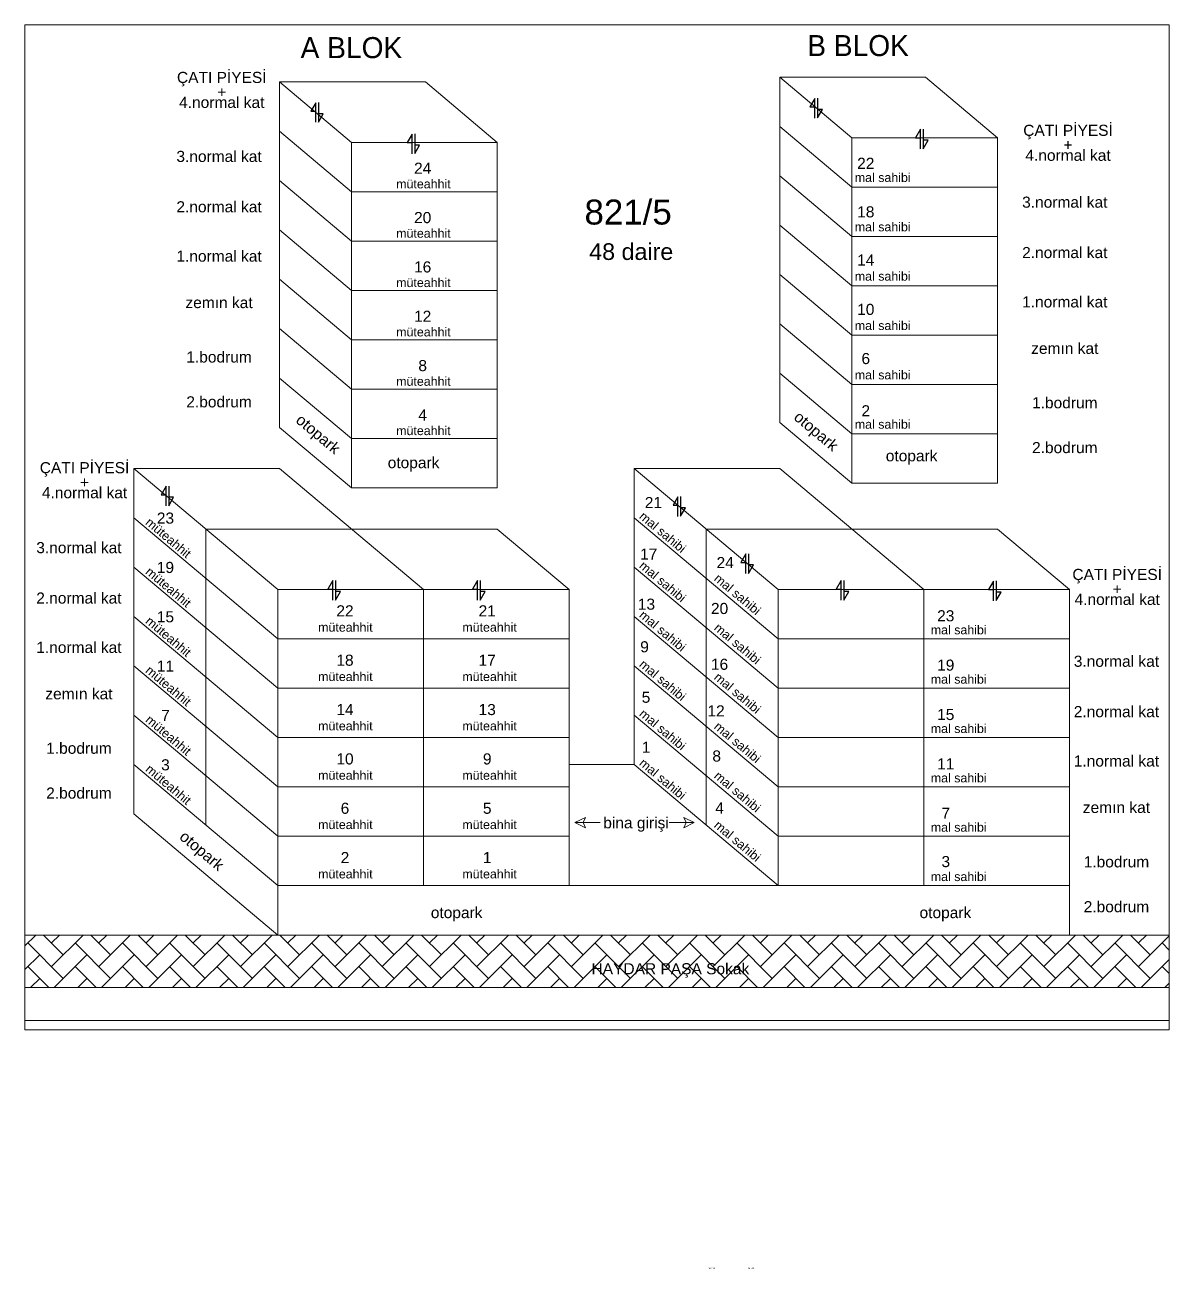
# Model space of a CAD drawing. Header units: centimetres. Extents: x 562865 to 1310255, y -148070 to 32737.
# Drawn here: x 617680 to 624638, y 25174 to 32737 of the extents above; entities that cross this region are included whole.
import ezdxf
from ezdxf.enums import TextEntityAlignment as Align

# ---------------------------------------------------------------- set-up
doc = ezdxf.new("R2010")
doc.units = ezdxf.units.CM
doc.header["$LTSCALE"] = 2.5
for name, color, linetype, lineweight in [('iç ölçü', 106, 'Continuous', 18), ('KITLE', 18, 'Continuous', 0), ('OLÇÜ', 40, 'Continuous', 18), ('Z_YOL_ADI', 7, 'Continuous', 0)]:
    doc.layers.add(name, color=color, linetype=linetype, lineweight=lineweight)
for name, color, linetype in [('Oda', 7, 'Continuous'), ('penc-yazi', 7, 'Continuous'), ('tarama', 173, 'Continuous')]:
    doc.layers.add(name, color=color, linetype=linetype)
doc.styles.add('MAHALADI', font='arial.ttf')
doc.styles.add('PINAR', font='comic.ttf')

msp = doc.modelspace()

# ---------------------------------------------------------------- hatches: boundary and pattern name
at = {"layer": 'tarama'}
h = msp.add_hatch(dxfattribs=at)
h.set_pattern_fill('AR-HBONE,_O', color=256)
h.set_pattern_definition([(45, (0, 0), (1e-14, 143.684098), [304.8, -101.6]), (135, (71.84, 71.84), (1e-14, 143.684098), [304.8, -101.6])])
h.paths.add_polyline_path([(624637.8, 27204.7), (617679.8, 27204.7), (617679.8, 26885.5), (624637.8, 26885.5)])
h.paths.add_polyline_path([(621103.7, 26925.1), (622106.6, 26925.1), (622106.6, 27056.5), (621103.7, 27056.5)], flags=24)

# ---------------------------------------------------------------- linework, layer by layer
at = {"layer": 'iç ölçü'}
for p, q in [((621024.3, 27887.8), (621088.6, 27919.5)), ((621088.6, 27919.5), (621073.7, 27887.8)), ((621750.5, 27887.8), (621686.3, 27919.5)), ((621686.3, 27919.5), (621701.2, 27887.8)), ((621177.1, 27887.8), (621024.3, 27887.8)), ((621024.3, 27887.8), (621088.6, 27856.2)), ((621088.6, 27856.2), (621073.7, 27887.8)), ((621597.8, 27887.8), (621750.5, 27887.8)), ((621750.5, 27887.8), (621686.3, 27856.2)), ((621686.3, 27856.2), (621701.2, 27887.8))]:
    msp.add_line(p, q, dxfattribs=at)
at = {"layer": 'KITLE', "color": 2}
for p, q in [((619229.1, 32390.7), (619229.1, 30290.7)), ((619666.7, 32022.6), (619229.1, 32390.7)), ((619229.1, 32390.7), (620115.1, 32390.7)), ((620552.7, 32022.6), (620115.1, 32390.7)), ((622270.8, 32419.7), (622270.8, 30319.7)), ((622708.4, 32051.6), (622270.8, 32419.7)), ((622270.8, 32419.7), (623156.8, 32419.7)), ((623594.3, 32051.6), (623156.8, 32419.7)), ((619666.7, 31722.6), (619229.1, 32090.7)), ((622708.4, 31751.6), (622270.8, 32119.7)), ((619666.7, 29922.6), (619666.7, 32022.6)), ((619666.7, 32022.6), (620552.7, 32022.6)), ((620552.7, 32022.6), (620552.7, 29922.6)), ((622708.4, 29951.6), (622708.4, 32051.6)), ((622708.4, 32051.6), (623594.3, 32051.6)), ((623594.3, 32051.6), (623594.3, 29951.6)), ((619666.7, 31422.6), (619229.1, 31790.7)), ((622708.4, 31451.6), (622270.8, 31819.7)), ((619666.7, 31722.6), (620552.7, 31722.6)), ((622708.4, 31751.6), (623594.3, 31751.6)), ((619666.7, 31122.6), (619229.1, 31490.7)), ((622708.4, 31151.6), (622270.8, 31519.7)), ((619666.7, 31422.6), (620552.7, 31422.6)), ((622708.4, 31451.6), (623594.3, 31451.6)), ((619666.7, 30822.6), (619229.1, 31190.7)), ((622708.4, 30851.6), (622270.8, 31219.7)), ((619666.7, 31122.6), (620552.7, 31122.6)), ((622708.4, 31151.6), (623594.3, 31151.6)), ((619666.7, 30522.6), (619229.1, 30890.7)), ((622708.4, 30551.6), (622270.8, 30919.7)), ((619666.7, 30822.6), (620552.7, 30822.6)), ((622708.4, 30851.6), (623594.3, 30851.6)), ((619666.7, 30222.6), (619229.1, 30590.7)), ((622708.4, 30251.6), (622270.8, 30619.7)), ((619666.7, 30522.6), (620552.7, 30522.6)), ((622708.4, 30551.6), (623594.3, 30551.6)), ((619666.7, 29922.6), (619229.1, 30290.7)), ((622708.4, 29951.6), (622270.8, 30319.7)), ((619666.7, 30222.6), (620552.7, 30222.6)), ((622708.4, 30251.6), (623594.3, 30251.6)), ((619218.4, 29304.7), (618343.2, 30040.8)), ((618343.2, 30040.8), (619229.1, 30040.8)), ((618343.2, 30040.8), (618343.2, 27940.8)), ((620104.3, 29304.7), (619229.1, 30040.8)), ((622260, 29304.7), (621384.9, 30040.8)), ((621384.9, 30040.8), (622270.8, 30040.8)), ((621384.9, 30040.8), (621384.9, 28240.8)), ((623146, 29304.7), (622270.8, 30040.8)), ((619666.7, 29922.6), (620552.7, 29922.6)), ((622708.4, 29951.6), (623594.3, 29951.6)), ((619218.4, 29004.7), (618343.2, 29740.8)), ((622260, 29004.7), (621384.9, 29740.8)), ((618780.8, 29672.8), (618780.8, 27872.8)), ((618780.8, 29672.8), (620552.7, 29672.8)), ((620990.2, 29304.7), (620552.7, 29672.8)), ((621822.5, 29672.8), (621822.5, 27872.8)), ((621822.5, 29672.8), (623594.3, 29672.8)), ((624031.9, 29304.7), (623594.3, 29672.8)), ((619218.4, 28704.7), (618343.2, 29440.8)), ((622260, 28704.7), (621384.9, 29440.8)), ((619218.4, 29304.7), (620990.2, 29304.7)), ((619218.4, 27204.7), (619218.4, 29304.7)), ((620104.3, 29304.7), (620104.3, 27504.7)), ((620990.2, 29304.7), (620990.2, 27504.7)), ((622260, 29304.7), (624031.9, 29304.7)), ((622260, 27504.7), (622260, 29304.7)), ((623146, 29304.7), (623146, 27504.7)), ((624031.9, 29304.7), (624031.9, 27204.7)), ((619218.4, 28404.7), (618343.2, 29140.8)), ((622260, 28404.7), (621384.9, 29140.8)), ((619218.4, 29004.7), (620990.2, 29004.7)), ((622260, 29004.7), (624031.9, 29004.7)), ((619218.4, 28104.7), (618343.2, 28840.8)), ((622260, 28104.7), (621384.9, 28840.8)), ((619218.4, 28704.7), (620990.2, 28704.7)), ((622260, 28704.7), (624031.9, 28704.7)), ((619218.4, 27804.7), (618343.2, 28540.8)), ((622260, 27804.7), (621384.9, 28540.8)), ((619218.4, 28404.7), (620990.2, 28404.7)), ((622260, 28404.7), (624031.9, 28404.7)), ((619218.4, 27504.7), (618343.2, 28240.8)), ((621384.9, 28240.8), (620990.2, 28240.8)), ((622260, 27504.7), (621384.9, 28240.8)), ((619218.4, 28104.7), (620990.2, 28104.7)), ((622260, 28104.7), (624031.9, 28104.7)), ((619218.4, 27204.7), (618343.2, 27940.8)), ((619218.4, 27804.7), (620990.2, 27804.7)), ((622260, 27804.7), (624031.9, 27804.7)), ((619218.4, 27504.7), (624031.9, 27504.7)), ((622260, 27504.7), (624031.9, 27504.7)), ((617679.8, 27204.7), (624637.8, 27204.7)), ((617679.8, 26885.5), (624637.8, 26885.5)), ((617679.8, 26684), (624637.8, 26684))]:
    msp.add_line(p, q, dxfattribs=at)
at = {"layer": 'Oda'}
for p, q in [((619448.1, 32264.4), (619418.1, 32213.2)), ((619448.1, 32145), (619448.1, 32264.4)), ((619464.3, 32265.7), (619464.3, 32146.3)), ((622483.7, 32290.6), (622453.8, 32239.4)), ((622453.8, 32239.4), (622483.7, 32239.4)), ((622483.7, 32171.2), (622483.7, 32290.6)), ((622499.9, 32291.9), (622499.9, 32172.5)), ((622499.9, 32172.5), (622529.8, 32223.7)), ((622529.8, 32223.7), (622499.9, 32223.7)), ((619418.1, 32213.2), (619448.1, 32213.2)), ((619464.3, 32146.3), (619494.2, 32197.5)), ((619494.2, 32197.5), (619464.3, 32197.5)), ((620034.2, 32073.7), (620004.3, 32022.5)), ((620034.2, 31954.3), (620034.2, 32073.7)), ((620050.4, 32075), (620050.4, 31955.6)), ((623125.7, 32102.6), (623095.8, 32051.4)), ((623125.7, 31983.2), (623125.7, 32102.6)), ((623141.9, 32103.9), (623141.9, 31984.5)), ((620004.3, 32022.5), (620034.2, 32022.5)), ((620050.4, 31955.6), (620080.3, 32006.8)), ((620080.3, 32006.8), (620050.4, 32006.8)), ((623095.8, 32051.4), (623125.7, 32051.4)), ((623141.9, 31984.5), (623171.8, 32035.7)), ((623171.8, 32035.7), (623141.9, 32035.7)), ((618538.1, 29932.6), (618508.1, 29881.4)), ((618508.1, 29881.4), (618538.1, 29881.4)), ((618538.1, 29813.2), (618538.1, 29932.6)), ((618554.3, 29933.8), (618554.3, 29814.5)), ((618554.3, 29814.5), (618584.2, 29865.6)), ((618584.2, 29865.6), (618554.3, 29865.6)), ((621650.9, 29868.1), (621621, 29816.9)), ((621621, 29816.9), (621650.9, 29816.9)), ((621650.9, 29748.7), (621650.9, 29868.1)), ((621667.1, 29869.4), (621667.1, 29750)), ((621667.1, 29750), (621697.1, 29801.2)), ((621697.1, 29801.2), (621667.1, 29801.2)), ((622063.6, 29520.9), (622033.7, 29469.7)), ((622063.6, 29401.5), (622063.6, 29520.9)), ((622079.8, 29522.2), (622079.8, 29402.8)), ((622033.7, 29469.7), (622063.6, 29469.7)), ((622079.8, 29402.8), (622109.8, 29454)), ((622109.8, 29454), (622079.8, 29454)), ((619552.8, 29358.9), (619522.9, 29307.7)), ((619552.8, 29239.5), (619552.8, 29358.9)), ((619569, 29360.2), (619569, 29240.8)), ((620432.7, 29358.9), (620402.7, 29307.7)), ((620432.7, 29239.5), (620432.7, 29358.9)), ((620448.9, 29360.2), (620448.9, 29240.8)), ((622643.9, 29358.9), (622614, 29307.7)), ((622643.9, 29239.5), (622643.9, 29358.9)), ((622660.1, 29360.2), (622660.1, 29240.8)), ((623569.9, 29355.7), (623539.9, 29304.5)), ((623569.9, 29236.3), (623569.9, 29355.7)), ((623586.1, 29357), (623586.1, 29237.6)), ((619522.9, 29307.7), (619552.8, 29307.7)), ((619569, 29240.8), (619599, 29292)), ((619599, 29292), (619569, 29292)), ((620402.7, 29307.7), (620432.7, 29307.7)), ((620448.9, 29240.8), (620478.8, 29292)), ((620478.8, 29292), (620448.9, 29292)), ((622614, 29307.7), (622643.9, 29307.7)), ((622660.1, 29240.8), (622690.1, 29292)), ((622690.1, 29292), (622660.1, 29292)), ((623539.9, 29304.5), (623569.9, 29304.5)), ((623586.1, 29237.6), (623616, 29288.8)), ((623616, 29288.8), (623586.1, 29288.8))]:
    msp.add_line(p, q, dxfattribs=at)
at = {"layer": 'OLÇÜ'}
msp.add_lwpolyline([(624637.8, 32737.4), (617679.8, 32737.4), (617679.8, 26628), (624637.8, 26628)], close=True, dxfattribs=at)

# ---------------------------------------------------------------- texts
at = {"layer": 'Oda', "style": 'MAHALADI'}
for s, height, p in [('ÇATI PİYESİ', 67.5, (618877.1, 32384.4)), ('4.normal kat', 67.5, (618877.1, 32232.7)), ('+', 67.5, (618877.1, 32295.9)), ('ÇATI PİYESİ', 67.5, (624023.1, 32062.7)), ('+', 67.5, (624023.1, 31974.2)), ('3.normal kat', 67.5, (618860.6, 31904.2)), ('22', 67.5, (622793.2, 31862.1)), ('4.normal kat', 67.5, (624023.1, 31911)), ('24', 67.5, (620098.7, 31832.3)), ('müteahhit', 54, (620103.4, 31743.6)), ('mal sahibi', 54, (622896.2, 31782.5)), ('3.normal kat', 67.5, (624003.3, 31626)), ('2.normal kat', 67.5, (618860.6, 31597.9)), ('821/5', 151.88, (621348, 31523.7)), ('18', 67.5, (622793.2, 31567.2)), ('20', 67.5, (620098.7, 31532.3)), ('müteahhit', 54, (620103.4, 31443.6)), ('mal sahibi', 54, (622896.2, 31482.5)), ('48 daire', 101.25, (621367, 31308.4)), ('2.normal kat', 67.5, (624003.3, 31319.7)), ('1.normal kat', 67.5, (618860.6, 31297.9)), ('14', 67.5, (622793.2, 31274.2)), ('16', 67.5, (620098.7, 31232.3)), ('mal sahibi', 54, (622896.2, 31182.5)), ('müteahhit', 54, (620103.4, 31143.6)), ('1.normal kat', 67.5, (624003.3, 31019.7)), ('zemın kat', 67.5, (618860.6, 31015.7)), ('10', 67.5, (622793.2, 30974.2)), ('12', 67.5, (620098.7, 30932.3)), ('mal sahibi', 54, (622896.2, 30882.5)), ('müteahhit', 54, (620103.4, 30843.6)), ('zemın kat', 67.5, (624003.3, 30737.4)), ('1.bodrum', 67.5, (618860.6, 30684.8)), ('6', 67.5, (622793.2, 30675.3)), ('8', 67.5, (620098.7, 30632.3)), ('mal sahibi', 54, (622896.2, 30582.5)), ('müteahhit', 54, (620103.4, 30543.6)), ('2.bodrum', 67.5, (618860.6, 30412.2)), ('2', 67.5, (622793.2, 30357.7)), ('1.bodrum', 67.5, (624003.3, 30406.6)), ('4', 67.5, (620098.7, 30332.3)), ('mal sahibi', 54, (622896.2, 30282.5)), ('müteahhit', 54, (620103.4, 30243.6)), ('2.bodrum', 67.5, (624003.3, 30134)), ('otopark', 67.5, (620043.3, 30042.6)), ('otopark', 67.5, (623072, 30084.1)), ('ÇATI PİYESİ', 67.5, (618042.7, 30011.8)), ('+', 67.5, (618042.7, 29923.3)), ('4.normal kat', 67.5, (618042.7, 29860.1)), ('21', 67.5, (621501.7, 29799.9)), ('23', 67.5, (618534.6, 29705.5)), ('3.normal kat', 67.5, (618008.5, 29525.8)), ('17', 67.5, (621473.1, 29486.4)), ('24', 67.5, (621938.3, 29434.9)), ('19', 67.5, (618534.6, 29405.5)), ('ÇATI PİYESİ', 67.5, (624322, 29362.9)), ('2.normal kat', 67.5, (618008.5, 29219.5)), ('4.normal kat', 67.5, (624322, 29211.2)), ('+', 67.5, (624322, 29274.4)), ('22', 67.5, (619626.3, 29141.5)), ('21', 67.5, (620491.2, 29141.5)), ('13', 67.5, (621459.4, 29182.2)), ('20', 67.5, (621904.1, 29155.9)), ('15', 67.5, (618534.6, 29105.5)), ('23', 67.5, (623279.5, 29111.5)), ('müteahhit', 54, (619628.8, 29048.7)), ('müteahhit', 54, (620505.6, 29048.7)), ('mal sahibi', 54, (623358.3, 29032.6)), ('1.normal kat', 67.5, (618008.5, 28919.5)), ('9', 67.5, (621447.9, 28923)), ('18', 67.5, (619626.3, 28841.5)), ('17', 67.5, (620491.2, 28841.5)), ('3.normal kat', 67.5, (624317.4, 28835.1)), ('11', 67.5, (618534.6, 28805.5)), ('16', 67.5, (621904.1, 28816.7)), ('19', 67.5, (623279.5, 28811.5)), ('müteahhit', 54, (619628.8, 28748.7)), ('müteahhit', 54, (620505.6, 28748.7)), ('mal sahibi', 54, (623358.3, 28732.6)), ('zemın kat', 67.5, (618008.5, 28637.3)), ('5', 67.5, (621456.9, 28616.5)), ('14', 67.5, (619626.3, 28541.5)), ('13', 67.5, (620491.2, 28541.5)), ('12', 67.5, (621882.7, 28533.3)), ('2.normal kat', 67.5, (624317.4, 28528.9)), ('7', 67.5, (618534.6, 28505.5)), ('15', 67.5, (623279.5, 28511.5)), ('müteahhit', 54, (619628.8, 28448.7)), ('müteahhit', 54, (620505.6, 28448.7)), ('mal sahibi', 54, (623358.3, 28432.6)), ('1.bodrum', 67.5, (618008.5, 28306.4)), ('1', 67.5, (621456.9, 28312.4)), ('10', 67.5, (619626.3, 28241.5)), ('9', 67.5, (620491.2, 28241.5)), ('8', 67.5, (621886.5, 28259.1)), ('1.normal kat', 67.5, (624317.4, 28228.9)), ('3', 67.5, (618534.6, 28205.5)), ('11', 67.5, (623279.5, 28211.5)), ('müteahhit', 54, (619628.8, 28148.7)), ('müteahhit', 54, (620505.6, 28148.7)), ('mal sahibi', 54, (623358.3, 28132.6)), ('2.bodrum', 67.5, (618008.5, 28033.8)), ('6', 67.5, (619626.3, 27941.5)), ('5', 67.5, (620491.2, 27941.5)), ('4', 67.5, (621904.1, 27942.9)), ('zemın kat', 67.5, (624317.4, 27946.6)), ('bina girişi', 67.5, (621396.1, 27853.2)), ('7', 67.5, (623279.5, 27911.5)), ('müteahhit', 54, (619628.8, 27848.7)), ('müteahhit', 54, (620505.6, 27848.7)), ('mal sahibi', 54, (623358.3, 27832.6)), ('2', 67.5, (619626.3, 27641.5)), ('1', 67.5, (620491.2, 27641.5)), ('3', 67.5, (623279.5, 27617.2)), ('1.bodrum', 67.5, (624317.4, 27615.8)), ('müteahhit', 54, (619628.8, 27548.7)), ('müteahhit', 54, (620505.6, 27548.7)), ('mal sahibi', 54, (623358.3, 27532.6)), ('2.bodrum', 67.5, (624317.4, 27343.1)), ('otopark', 67.5, (620305.3, 27307.3)), ('otopark', 67.5, (623277.5, 27307.3)), ('HAYDAR PAŞA Sokak', 67.5, (621605.1, 26965.9))]:
    msp.add_text(s, height=height, dxfattribs=at).set_placement(p, align=Align.CENTER)
for s, height, p in [('otopark', 67.5, (619441.9, 30224.2)), ('otopark', 67.5, (622470.3, 30242.2)), ('müteahhit', 54, (618535.6, 29598.8)), ('mal sahibi', 54, (621541.1, 29632.7)), ('müteahhit', 54, (618535.6, 29298.8)), ('mal sahibi', 54, (621541.1, 29332.7)), ('mal sahibi', 54, (621996, 29255)), ('müteahhit', 54, (618535.6, 28998.8)), ('mal sahibi', 54, (621541.1, 29032.7)), ('mal sahibi', 54, (621996, 28955)), ('müteahhit', 54, (618535.6, 28698.8)), ('mal sahibi', 54, (621541.1, 28732.7)), ('mal sahibi', 54, (621996, 28655)), ('müteahhit', 54, (618535.6, 28398.8)), ('mal sahibi', 54, (621541.1, 28432.7)), ('mal sahibi', 54, (621996, 28355)), ('müteahhit', 54, (618535.6, 28098.8)), ('mal sahibi', 54, (621541.1, 28132.7)), ('mal sahibi', 54, (621996, 28055)), ('mal sahibi', 54, (621996, 27755)), ('otopark', 67.5, (618734.6, 27691.4))]:
    msp.add_text(s, height=height, rotation=319.92892, dxfattribs=at).set_placement(p, align=Align.CENTER)
at = {"layer": 'penc-yazi', "style": 'PINAR'}
for rotation, p in [(360, (621854.6, 25178.2)), (0, (622098.5, 25178.2))]:
    msp.add_text('150/130', height=9, rotation=rotation, dxfattribs=at).set_placement(p, align=Align.MIDDLE_CENTER)
at = {"layer": 'Z_YOL_ADI', "style": 'PINAR'}
for s, p in [('B BLOK', (622437.2, 32547.7)), ('A BLOK', (619356.4, 32535.2))]:
    msp.add_text(s, height=128, dxfattribs=at).set_placement(p)

doc.saveas('drawing.dxf')
